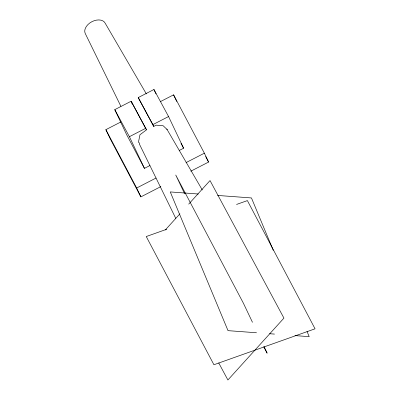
<?xml version="1.0" encoding="UTF-8"?>
<svg xmlns="http://www.w3.org/2000/svg" width="400" height="400" viewBox="0 0 400 400"><rect width="100%" height="100%" fill="white"/><g stroke="black" fill="none" stroke-linecap="round" stroke-linejoin="round"><path stroke-width="0.6" d="M165.28 229.99L179.915 213.825M188.7 204.125L210.025 180.565L283.93 318.11L227.9 380L218.735 362.945M149.96 165.53L144.445 168.37L126.635 134.63L114.775 109.645L131.14 101.23L146.5 129.825L139.955 134.77L138.465 142.165L139.8 143.405M167.265 129.695L163.16 125.745L156.22 125.165L153.725 126.45L138.23 97.58L153.935 89.505L168.56 116.545L183.605 148.225L179.19 150.495M160.85 186.605L140.875 196.88L110.085 138.54L105.87 129.67L120.855 121.965M160.26 101.695L173.58 94.845L204.37 153.185L208.58 162.055L190.82 171.19M144.445 168.37L129.4 136.69L145.765 128.27M153.725 126.45L152.86 124.625L168.56 116.545M140.875 196.88L136.66 188.01L156.085 178.02M186.055 162.605L204.37 153.185M166.82 229.225L146.25 236.535L213.915 364.74L315.055 328.81L247.39 200.6L236.53 204.46M198.31 194.015L170.27 191.94L228.02 330.65L256.525 332.76M217.62 195.445L251.455 197.945L273.26 250.32M269.54 333.72L274.5 334.09M294.95 335.6L309.2 336.655L307.045 331.475M146.365 93.925L105.2 23.24A11.22 7.46 -28.2 0 0 91.945 21.67A11.22 7.46 -28.2 0 0 85.245 33.505L120.9 106.32M166.79 129L202.295 189.97M138.23 97.58L152.86 124.625M131.14 101.23L146.5 129.825M114.775 109.645L129.4 136.69M205.675 156.55L208.58 162.055M181.02 143.33L183.605 148.225M263.925 347.1L267.13 353.18L263.935 346.44M105.87 129.67L136.66 188.01M139.28 143.85L175.76 218.345M173.58 94.845L176.74 101.5M153.935 89.505L156.045 93.945M252.47 322.305L243.405 303.215L175.74 175.01L184.585 193.635M131.725 102.465L132.03 103.66"/></g></svg>
